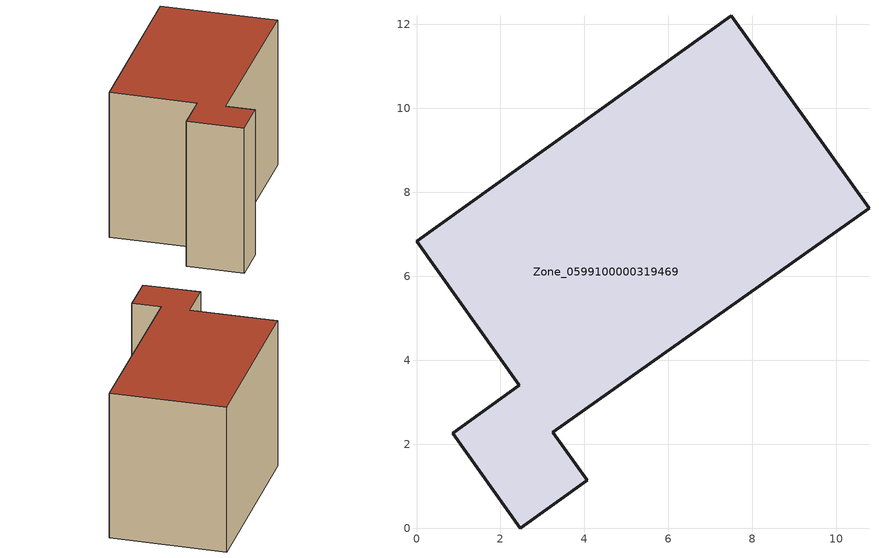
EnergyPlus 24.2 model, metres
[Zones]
Zone_0599100000319469
 floor ground (C_G): 4.07,1.14 2.47,0 0.86,2.26 2.45,3.4 0,6.83 7.5,12.2 10.78,7.61 3.25,2.29 z0
 wall outside (C_F): 10.78,7.61 7.5,12.2 0,6.83 2.45,3.4 0.86,2.26 2.47,0 4.07,1.14 3.25,2.29 10.78,7.61 z0:7.51
 roof outside (C_R): 3.25,2.29 10.78,7.61 7.5,12.2 0,6.83 2.45,3.4 0.86,2.26 2.47,0 4.07,1.14 z7.51
[BUILDING]
Pand.0599100000319469: North Axis=0; Terrain=City; Loads Convergence Tolerance Value=0.04; Temperature Convergence Tolerance Value=0.4; Solar Distribution=FullExterior; Maximum Number of Warmup Days=25; Minimum Number of Warmup Days=1
[Site:Location]
Rotterdam.The.Hague.AP_ZH_NLD Design_Conditions: Latitude=51.96; Longitude=4.45; Time Zone=1; Elevation=-4.5
[SITE:GROUNDTEMPERATURE:BUILDINGSURFACE]
18, 18, 18, 18, 18, 18, 18, 18, 18, 18, 18, 18
[MATERIAL] Thermal Absorptance=0.9; Solar Absorptance=0.7; Visible Absorptance=0.7
Name | Roughness | Thickness | Conductivity | Density | Specific Heat
G.TC.1975-1991 | MediumSmooth | 0.15 | 0.288461 | 540 | 1210
F.TC.1975-1991 | Rough | 0.3 | 0.230769 | 1920 | 840
R.TC.1975-1991 | MediumRough | 0.2 | 0.153846 | 1500 | 1000
[CONSTRUCTION]
C_G: G.TC.1975-1991
C_F: F.TC.1975-1991
C_R: R.TC.1975-1991
[ZONE]
Zone_0599100000319469: Type=1; Multiplier=1; Ceiling Height=Autocalculate; Volume=Autocalculate; Floor Area=autocalculate; Part of Total Floor Area=Yes
[ZONEINFILTRATION:DESIGNFLOWRATE]
Infil_Zone_0599100000319469: Zone or ZoneList or Space or SpaceList=Zone_0599100000319469; Schedule=AlwaysOn; Design Flow Rate Calculation Method=Flow/Area; Flow Rate per Floor Area=0.003; Constant Term Coefficient=1; Temperature Term Coefficient=0; Velocity Term Coefficient=0; Velocity Squared Term Coefficient=0
[HVACTEMPLATE:ZONE:IDEALLOADSAIRSYSTEM]
Zone_0599100000319469: Maximum Heating Supply Air Temperature=50; Minimum Cooling Supply Air Temperature=13; Maximum Heating Supply Air Humidity Ratio=0.0156; Minimum Cooling Supply Air Humidity Ratio=0.0077; Heating Limit=NoLimit; Cooling Limit=NoLimit; Dehumidification Control Type=ConstantSensibleHeatRatio; Cooling Sensible Heat Ratio=0.7; Dehumidification Setpoint=60; Humidification Control Type=None; Humidification Setpoint=30; Outdoor Air Method=None; Outdoor Air Flow Rate per Person=0.00944; Outdoor Air Flow Rate per Zone Floor Area=0; Outdoor Air Flow Rate per Zone=0; Demand Controlled Ventilation Type=None; Outdoor Air Economizer Type=NoEconomizer; Heat Recovery Type=None; Sensible Heat Recovery Effectiveness=0.7; Latent Heat Recovery Effectiveness=0.65
[ZONECONTROL:THERMOSTAT]
ThermostatControl_Zone_0599100000319469: Zone or ZoneList=Zone_0599100000319469; Control Type Schedule=DualSetpointControlType; Control 1=Thermostat_Zone_0599100000319469; Temperature Difference Between Cutout And Setpoint=0
[THERMOSTATSETPOINT:DUALSETPOINT]
Thermostat_Zone_0599100000319469: Heating Setpoint Temperature Schedule=HeatingSetpoint_Zone_0599100000319469; Cooling Setpoint Temperature Schedule=CoolingSetpoint_Zone_0599100000319469
[SCHEDULE:COMPACT]
HeatingSetpoint_Zone_0599100000319469: Through: 12/31, For: AllDays, Until: 24:00, 21
CoolingSetpoint_Zone_0599100000319469: Through: 12/31, For: AllDays, Until: 24:00, 24
DualSetpointControlType: Through: 12/31, For: AllDays, Until: 24:00, 4
AlwaysOn: Through: 12/31, For: AllDays, Until: 24:00, 1
